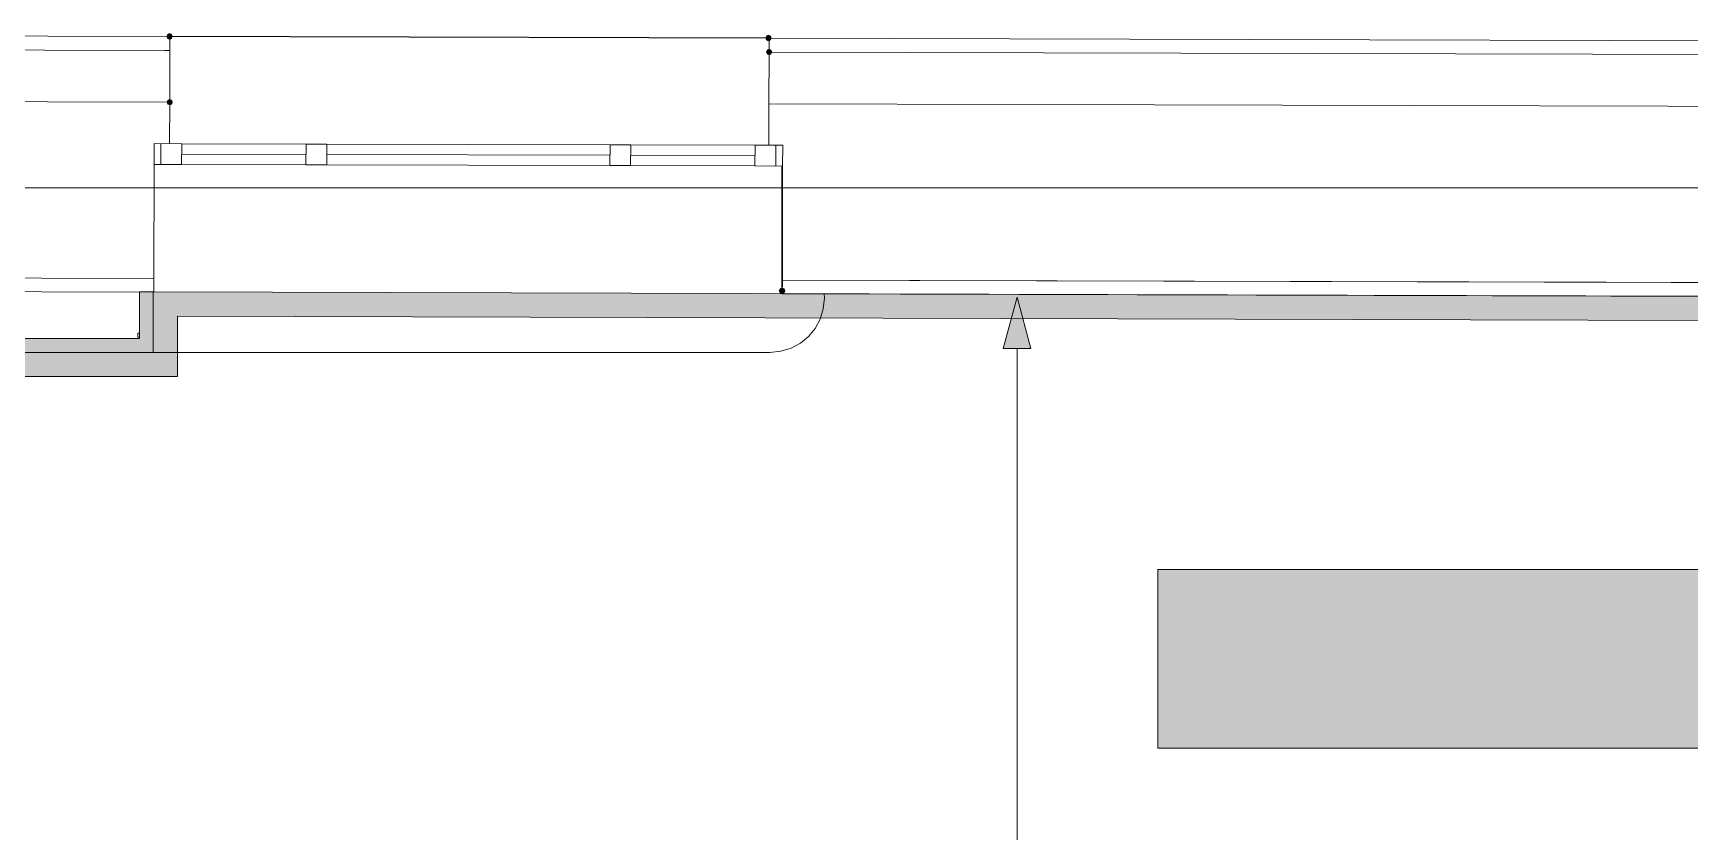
# Model space of a CAD drawing. Header units: millimetres. Extents: x 0 to 1189, y 0 to 841.
# Drawn here: x 633.58 to 681.54, y 398.72 to 421.85 of the extents above; entities that cross this region are included whole.
import ezdxf

# ---------------------------------------------------------------- set-up
doc = ezdxf.new("R2010")
doc.units = ezdxf.units.MM

msp = doc.modelspace()

# ---------------------------------------------------------------- hatches: boundary and pattern name
h = msp.add_hatch(color=7)
h.dxf.hatch_style = 2
h.paths.add_polyline_path([(637.616974, 421.756415), (637.590537, 421.819978), (637.526974, 421.846415), (637.463411, 421.819978), (637.436974, 421.756415), (637.436974, 421.746415), (637.463411, 421.682852), (637.526974, 421.656415), (637.590537, 421.682852), (637.616974, 421.746415)])
h = msp.add_hatch(color=7)
h.dxf.hatch_style = 2
h.paths.add_polyline_path([(654.958001, 421.710415), (654.931563, 421.773978), (654.868, 421.800415), (654.804438, 421.773978), (654.778, 421.710415), (654.778, 421.700415), (654.804438, 421.636852), (654.868, 421.610415), (654.931563, 421.636852), (654.958001, 421.700415)])
h = msp.add_hatch(color=7)
h.dxf.hatch_style = 2
h.paths.add_polyline_path([(654.886001, 421.390414), (654.822438, 421.363977), (654.796, 421.300414), (654.822438, 421.236852), (654.886001, 421.210414), (654.949563, 421.236852), (654.976001, 421.300414), (654.949563, 421.363977)])
h = msp.add_hatch(color=7)
h.dxf.hatch_style = 2
h.paths.add_polyline_path([(637.531974, 419.936412), (637.468411, 419.909975), (637.441974, 419.846412), (637.468411, 419.78285), (637.531974, 419.756412), (637.595537, 419.78285), (637.621974, 419.846412), (637.595537, 419.909975)])
h = msp.add_hatch(color=7)
h.dxf.hatch_style = 2
h.paths.add_polyline_path([(655.268001, 414.297404), (655.331564, 414.323841), (655.358001, 414.387404), (655.331564, 414.450966), (655.268001, 414.477404), (655.256001, 414.477404), (655.192438, 414.450966), (655.166001, 414.387404), (655.192438, 414.323841), (655.256001, 414.297404)])
h = msp.add_hatch(color=7)
h.dxf.hatch_style = 2
h.paths.add_polyline_path([(636.656973, 414.347404), (637.053973, 414.347404), (637.056973, 412.604401), (636.656973, 412.604401)])
at = {"true_color": 0xf1d696}
h = msp.add_hatch(color=41, dxfattribs=at)
h.dxf.hatch_style = 2
h.paths.add_polyline_path([(637.756974, 413.654403), (637.056973, 413.656403), (637.056973, 414.356404)])
h = msp.add_hatch(color=41, dxfattribs=at)
h.dxf.hatch_style = 2
h.paths.add_polyline_path([(637.056973, 414.356404), (637.756974, 414.354404), (637.756974, 413.654403)])
h = msp.add_hatch(color=41, dxfattribs=at)
h.dxf.hatch_style = 2
h.paths.add_polyline_path([(637.756974, 413.654403), (637.756974, 414.354404), (681.984042, 414.229404), (681.993042, 413.529402)])
at = {"true_color": 0x0077b0}
h = msp.add_hatch(color=144, dxfattribs=at)
h.dxf.hatch_style = 2
h.paths.add_polyline_path([(662.066011, 414.205404), (662.466012, 412.713401), (661.666011, 412.713401)])
at = {"true_color": 0xf1d696}
h = msp.add_hatch(color=41, dxfattribs=at)
h.dxf.hatch_style = 2
h.paths.add_polyline_path([(637.756974, 412.604401), (637.056973, 412.604401), (637.056973, 413.656403), (637.756974, 413.654403)])
h = msp.add_hatch(color=7)
h.dxf.hatch_style = 2
h.paths.add_polyline_path([(627.306958, 412.604401), (627.306958, 413.004402), (636.656973, 413.004402), (636.656973, 412.604401)])
h = msp.add_hatch(color=41, dxfattribs=at)
h.dxf.hatch_style = 2
h.paths.add_polyline_path([(627.306958, 411.9044), (627.306958, 412.604401), (637.056973, 412.604401), (637.056973, 411.9044)])
h = msp.add_hatch(color=41, dxfattribs=at)
h.dxf.hatch_style = 2
h.paths.add_polyline_path([(637.056973, 412.604401), (637.756974, 411.9044), (637.056973, 411.9044)])
h = msp.add_hatch(color=41, dxfattribs=at)
h.dxf.hatch_style = 2
h.paths.add_polyline_path([(637.756974, 412.604401), (637.756974, 411.9044), (637.056973, 412.604401)])
at = {"true_color": 0xffffff}
h = msp.add_hatch(color=7, dxfattribs=at)
h.dxf.hatch_style = 2
h.paths.add_polyline_path([(666.137018, 406.322391), (690.636055, 406.322391), (690.636055, 401.146384), (666.137018, 401.146384)])
at = {"true_color": 0x0077b0}
h = msp.add_hatch(color=144, dxfattribs=at)
h.paths.add_polyline_path([(677.821962, 403.34984), (677.821962, 402.13882), (677.792472, 401.982137), (677.70345, 401.851085), (677.572744, 401.763649), (677.418472, 401.73533), (677.215625, 401.73533), (677.059286, 401.763649), (676.930647, 401.851085), (676.841625, 401.982137), (676.812135, 402.13882), (676.812135, 402.742952), (676.841625, 402.899634), (676.930647, 403.030686), (677.06032, 403.117089), (677.215625, 403.146441), (677.619115, 403.146441), (677.619115, 403.34984), (677.604576, 403.427974), (677.562339, 403.493707), (677.49702, 403.535461), (677.418472, 403.549931), (677.11365, 403.549931), (677.040132, 403.575424), (677.014983, 403.651354), (677.040132, 403.727766), (677.11365, 403.753329), (677.418472, 403.753329), (677.574811, 403.723632), (677.70345, 403.634818), (677.792472, 403.505971)])
h.paths.add_polyline_path([(677.619115, 402.13882), (677.619115, 402.943043), (677.215625, 402.943043), (677.137077, 402.92878), (677.071758, 402.886819), (677.029521, 402.821086), (677.014983, 402.742952), (677.014983, 402.13882), (677.029865, 402.061718), (677.074514, 401.994952), (677.139488, 401.95058), (677.215625, 401.935972), (677.418472, 401.935972), (677.495642, 401.95058), (677.559583, 401.994952), (677.604232, 402.060685)])
h = msp.add_hatch(color=144, dxfattribs=at)
h.paths.add_polyline_path([(666.338246, 402.237487), (666.338246, 402.641528), (666.347281, 402.743167), (666.374558, 402.836589), (666.420334, 402.922053), (666.48487, 402.999818), (666.562634, 403.064353), (666.648098, 403.11013), (666.741521, 403.137406), (666.84316, 403.146441), (667.038221, 403.110474), (667.201449, 403.002574), (667.265985, 402.924766), (667.311761, 402.839001), (667.339038, 402.74476), (667.348073, 402.641528), (667.348073, 402.237487), (667.338607, 402.137442), (667.310383, 402.044837), (667.263659, 401.959675), (667.198693, 401.881953), (667.122135, 401.817418), (667.036843, 401.771641), (666.943593, 401.744365), (666.84316, 401.73533), (666.741521, 401.744365), (666.648098, 401.771641), (666.562634, 401.817418), (666.48487, 401.881953), (666.420334, 401.959675), (666.374558, 402.044837), (666.347281, 402.137442)])
h.paths.add_polyline_path([(667.145226, 402.240243), (667.145226, 402.644284), (667.123728, 402.759764), (667.057582, 402.858707), (666.960086, 402.92437), (666.84316, 402.945799), (666.726233, 402.92437), (666.628737, 402.858707), (666.562591, 402.759764), (666.541094, 402.644284), (666.541094, 402.240243), (666.562591, 402.122697), (666.628737, 402.02582), (666.726233, 401.958779), (666.84316, 401.935972), (666.960086, 401.958779), (667.057582, 402.02582), (667.123728, 402.12373)])
h = msp.add_hatch(color=144, dxfattribs=at)
h.dxf.hatch_style = 2
h.paths.add_polyline_path([(667.853973, 403.146441), (668.762376, 403.146441), (668.91775, 403.117089), (669.047905, 403.030686), (669.13672, 402.899634), (669.166417, 402.742952), (669.166417, 401.833998), (669.140854, 401.759239), (669.064442, 401.73533), (668.988305, 401.759239), (668.963018, 401.833998), (668.963018, 402.742952), (668.948549, 402.821086), (668.906794, 402.886819), (668.840993, 402.929813), (668.762376, 402.943043), (668.559528, 402.943043), (668.559528, 401.833998), (668.534035, 401.759239), (668.458105, 401.73533), (668.384104, 401.759239), (668.358886, 401.833998), (668.358886, 402.943043), (667.955397, 402.943043), (667.955397, 401.833998), (667.93011, 401.759239), (667.853973, 401.73533), (667.777836, 401.759239), (667.752549, 401.833998), (667.752549, 403.047774), (667.777836, 403.121499)])
h = msp.add_hatch(color=144, dxfattribs=at)
h.dxf.hatch_style = 2
h.paths.add_polyline_path([(670.262131, 401.833998), (670.262131, 403.047774), (670.287418, 403.121499), (670.363555, 403.146441), (670.868468, 403.146441), (671.02274, 403.117089), (671.153447, 403.030686), (671.242468, 402.899634), (671.271958, 402.742952), (671.271958, 401.833998), (671.246671, 401.759239), (671.170534, 401.73533), (671.094398, 401.759239), (671.069111, 401.833998), (671.069111, 402.742952), (671.054572, 402.821086), (671.012335, 402.886819), (670.947016, 402.929813), (670.868468, 402.943043), (670.464979, 402.943043), (670.464979, 401.833998), (670.439692, 401.759239), (670.363555, 401.73533), (670.287418, 401.759239)])
h = msp.add_hatch(color=144, dxfattribs=at)
h.paths.add_polyline_path([(671.676434, 402.237487), (671.676434, 402.641528), (671.685469, 402.743167), (671.712746, 402.836589), (671.758522, 402.922053), (671.823058, 402.999818), (671.900822, 403.064353), (671.986286, 403.11013), (672.079709, 403.137406), (672.181348, 403.146441), (672.376409, 403.110474), (672.539638, 403.002574), (672.604173, 402.924766), (672.64995, 402.839001), (672.677226, 402.74476), (672.686261, 402.641528), (672.686261, 402.237487), (672.676795, 402.137442), (672.648571, 402.044837), (672.601847, 401.959675), (672.536881, 401.881953), (672.460323, 401.817418), (672.375031, 401.771641), (672.281781, 401.744365), (672.181348, 401.73533), (672.079709, 401.744365), (671.986286, 401.771641), (671.900822, 401.817418), (671.823058, 401.881953), (671.758522, 401.959675), (671.712746, 402.044837), (671.685469, 402.137442)])
h.paths.add_polyline_path([(672.483414, 402.240243), (672.483414, 402.644284), (672.461916, 402.759764), (672.39577, 402.858707), (672.298274, 402.92437), (672.181348, 402.945799), (672.064421, 402.92437), (671.966925, 402.858707), (671.900779, 402.759764), (671.879282, 402.644284), (671.879282, 402.240243), (671.900779, 402.122697), (671.966925, 402.02582), (672.064421, 401.958779), (672.181348, 401.935972), (672.298274, 401.958779), (672.39577, 402.02582), (672.461916, 402.12373)])
h = msp.add_hatch(color=144, dxfattribs=at)
h.dxf.hatch_style = 2
h.paths.add_polyline_path([(673.595651, 403.146441), (673.99914, 403.146441), (674.075277, 403.121499), (674.100564, 403.047774), (674.100564, 401.833998), (674.075277, 401.759239), (673.99914, 401.73533), (673.923004, 401.759239), (673.897717, 401.833998), (673.897717, 402.943043), (673.666206, 402.943043), (673.285316, 401.803129), (673.251348, 401.75228), (673.192161, 401.73533), (673.116024, 401.760617), (673.090737, 401.836754), (673.09625, 401.868173), (673.494227, 403.064861), (673.534397, 403.126735)])
h = msp.add_hatch(color=144, dxfattribs=at)
h.paths.add_polyline_path([(675.31202, 402.943043), (674.90853, 402.943043), (674.829982, 402.92878), (674.764663, 402.886819), (674.722426, 402.821086), (674.707888, 402.742952), (674.707888, 402.13882), (674.72277, 402.061718), (674.767419, 401.994952), (674.832393, 401.95058), (674.90853, 401.935972), (675.111377, 401.935972), (675.188547, 401.95058), (675.252488, 401.994952), (675.297137, 402.060685), (675.31202, 402.13882)])
h.paths.add_polyline_path([(675.715509, 401.833998), (675.690567, 401.759239), (675.616842, 401.73533), (675.487237, 401.760961), (675.385331, 401.83951), (675.260136, 401.760961), (675.111377, 401.73533), (674.90853, 401.73533), (674.752192, 401.763649), (674.623552, 401.851085), (674.53453, 401.981103), (674.50504, 402.13882), (674.50504, 402.742952), (674.53453, 402.899634), (674.623552, 403.030686), (674.752192, 403.117089), (674.90853, 403.146441), (675.413443, 403.146441), (675.48958, 403.121499), (675.514867, 403.047774), (675.514867, 402.037396), (675.540429, 401.961259), (675.616842, 401.935972), (675.690567, 401.91041)])
h = msp.add_hatch(color=144, dxfattribs=at)
h.paths.add_polyline_path([(678.226438, 402.237487), (678.226438, 402.641528), (678.235473, 402.743167), (678.26275, 402.836589), (678.308526, 402.922053), (678.373062, 402.999818), (678.450826, 403.064353), (678.53629, 403.11013), (678.629713, 403.137406), (678.731351, 403.146441), (678.926413, 403.110474), (679.089641, 403.002574), (679.154177, 402.924766), (679.199953, 402.839001), (679.22723, 402.74476), (679.236265, 402.641528), (679.236265, 402.237487), (679.226799, 402.137442), (679.198575, 402.044837), (679.151851, 401.959675), (679.086885, 401.881953), (679.010327, 401.817418), (678.925035, 401.771641), (678.831785, 401.744365), (678.731351, 401.73533), (678.629713, 401.744365), (678.53629, 401.771641), (678.450826, 401.817418), (678.373062, 401.881953), (678.308526, 401.959675), (678.26275, 402.044837), (678.235473, 402.137442)])
h.paths.add_polyline_path([(679.033417, 402.240243), (679.033417, 402.644284), (679.01192, 402.759764), (678.945774, 402.858707), (678.848278, 402.92437), (678.731351, 402.945799), (678.614425, 402.92437), (678.516929, 402.858707), (678.450783, 402.759764), (678.429286, 402.644284), (678.429286, 402.240243), (678.450783, 402.122697), (678.516929, 402.02582), (678.614425, 401.958779), (678.731351, 401.935972), (678.848278, 401.958779), (678.945774, 402.02582), (679.01192, 402.12373)])
h = msp.add_hatch(color=144, dxfattribs=at)
h.dxf.hatch_style = 2
h.paths.add_polyline_path([(680.33199, 401.833998), (680.33199, 403.047774), (680.357277, 403.121499), (680.433414, 403.146441), (680.938327, 403.146441), (681.092598, 403.117089), (681.223305, 403.030686), (681.312327, 402.899634), (681.341817, 402.742952), (681.341817, 401.833998), (681.31653, 401.759239), (681.240393, 401.73533), (681.164256, 401.759239), (681.138969, 401.833998), (681.138969, 402.742952), (681.124431, 402.821086), (681.082194, 402.886819), (681.016875, 402.929813), (680.938327, 402.943043), (680.534837, 402.943043), (680.534837, 401.833998), (680.50955, 401.759239), (680.433414, 401.73533), (680.357277, 401.759239)])

# ---------------------------------------------------------------- linework, layer by layer
at = {"color": 7, "lineweight": 0}
for points in [[(637.536974, 421.746415), (626.916958, 421.774415)], [(637.526974, 421.756415), (654.868, 421.710415)], [(637.535974, 421.346414), (637.536974, 421.746415)], [(637.536974, 421.746415), (654.887001, 421.700415)], [(654.868, 421.700415), (637.536974, 421.746415)], [(654.887001, 421.700415), (654.886001, 421.300414)], [(682.697043, 421.627415), (654.887001, 421.700415)], [(626.915958, 421.374414), (637.385974, 421.346414)], [(637.535974, 421.346414), (637.385974, 421.346414)], [(637.531974, 419.846412), (637.535974, 421.346414)], [(654.886001, 421.300414), (654.882001, 419.800412)], [(682.702043, 421.227414), (654.886001, 421.300414)], [(637.531974, 419.846412), (626.911958, 419.874412)], [(637.528974, 418.64641), (637.531974, 419.846412)], [(654.882001, 419.800412), (654.879001, 418.60041)], [(654.882001, 419.800412), (684.620046, 419.722412)], [(637.076973, 418.047409), (637.078973, 418.64741)], [(637.078973, 418.64741), (637.076973, 418.047409)], [(637.078973, 418.64741), (637.878975, 418.64541)], [(637.878975, 418.64541), (637.078973, 418.64741)], [(637.276974, 418.047409), (637.278974, 418.64741)], [(637.878975, 418.64541), (637.876975, 418.045409)], [(637.877975, 418.34541), (641.47798, 418.33541)], [(637.878975, 418.64541), (641.47898, 418.63541)], [(641.47698, 418.035409), (641.47898, 418.63541)], [(641.47898, 418.63541), (642.078981, 418.63441)], [(642.078981, 418.63441), (641.47898, 418.63541)], [(642.078981, 418.63441), (642.076981, 418.034409)], [(642.077981, 418.33441), (650.277993, 418.31241)], [(642.078981, 418.63441), (650.278993, 418.61241)], [(650.276993, 418.012409), (650.278993, 418.61241)], [(650.278993, 418.61241), (650.878994, 418.61141)], [(650.878994, 418.61141), (650.278993, 418.61241)], [(650.878994, 418.61141), (650.876994, 418.011409)], [(650.877994, 418.31141), (654.478, 418.30141)], [(650.878994, 418.61141), (654.479, 418.60141)], [(654.479, 418.60141), (654.477, 418.001409)], [(655.279001, 418.59941), (654.479, 418.60141)], [(655.279001, 418.59941), (654.479, 418.60141)], [(655.077001, 418.000409), (655.079001, 418.60041)], [(655.277001, 417.999409), (655.279001, 418.59941)], [(655.277001, 417.999409), (655.279001, 418.59941)], [(637.068973, 414.747404), (637.076973, 418.047409)], [(637.876975, 418.045409), (637.076973, 418.047409)], [(637.076973, 418.047409), (637.876975, 418.045409)], [(641.47698, 418.035409), (637.876975, 418.045409)], [(642.076981, 418.034409), (641.47698, 418.035409)], [(641.47698, 418.035409), (642.076981, 418.034409)], [(650.276993, 418.012409), (642.076981, 418.034409)], [(650.876994, 418.011409), (650.276993, 418.012409)], [(650.276993, 418.012409), (650.876994, 418.011409)], [(654.477, 418.001409), (650.876994, 418.011409)], [(654.477, 418.001409), (655.277001, 417.999409)], [(654.477, 418.001409), (655.277001, 417.999409)], [(655.256001, 414.387404), (655.256001, 417.999409)], [(655.277001, 417.999409), (655.269001, 414.699404)], [(198.085303, 417.371408), (863.72632, 417.371408)], [(627.298958, 414.773404), (637.068973, 414.747404)], [(637.068973, 414.747404), (627.298958, 414.773404)], [(637.067973, 414.347404), (637.068973, 414.747404)], [(655.269001, 414.699404), (655.268001, 414.299404)], [(655.269001, 414.699404), (684.680046, 414.622404)], [(683.093044, 414.626404), (655.269001, 414.699404)], [(627.297958, 414.373404), (637.067973, 414.347404)], [(636.656973, 414.356404), (636.656973, 413.004402)], [(637.056973, 414.356404), (636.656973, 414.356404)], [(637.056973, 412.604401), (637.056973, 414.356404)], [(637.056973, 414.356404), (637.056973, 413.656403)], [(681.984042, 414.229404), (637.056973, 414.356404)], [(656.482003, 414.296404), (656.487003, 414.179403), (656.454968, 413.861942), (656.363097, 413.566278), (656.217741, 413.298738), (656.025252, 413.065652), (655.791982, 412.873347), (655.524283, 412.728151), (655.228505, 412.636393), (654.911001, 412.604401)], [(655.268001, 414.299404), (682.684043, 414.227404)], [(637.056973, 413.656403), (637.056973, 412.604401)], [(637.756974, 413.654403), (681.993042, 413.529402)], [(637.756974, 411.9044), (637.756974, 413.654403)], [(636.656973, 413.004402), (627.706959, 413.004402)], [(636.610973, 413.164402), (636.656973, 413.164402)], [(636.610973, 413.044402), (636.610973, 413.164402)], [(636.656973, 413.044402), (636.610973, 413.044402)], [(627.306958, 412.604401), (637.056973, 412.604401)], [(637.056973, 412.604401), (627.306958, 412.604401)], [(637.056973, 412.604401), (654.911001, 412.604401)], [(626.606957, 411.9044), (637.056973, 411.9044)], [(637.756974, 411.9044), (637.056973, 411.9044)]]:
    msp.add_lwpolyline(points, dxfattribs=at)
at = {"color": 144, "lineweight": 0, "true_color": 0x0077b0}
for points in [[(662.066011, 414.205404), (661.666011, 412.713401)], [(662.066011, 414.205404), (662.466012, 412.713401)], [(662.466012, 412.713401), (661.666011, 412.713401)], [(662.066011, 412.713401), (662.066011, 389.484366)], [(666.137018, 406.322391), (690.636055, 406.322391)], [(666.137018, 401.146384), (666.137018, 406.322391)], [(690.636055, 401.146384), (666.137018, 401.146384)]]:
    msp.add_lwpolyline(points, dxfattribs=at)

doc.saveas('drawing.dxf')
